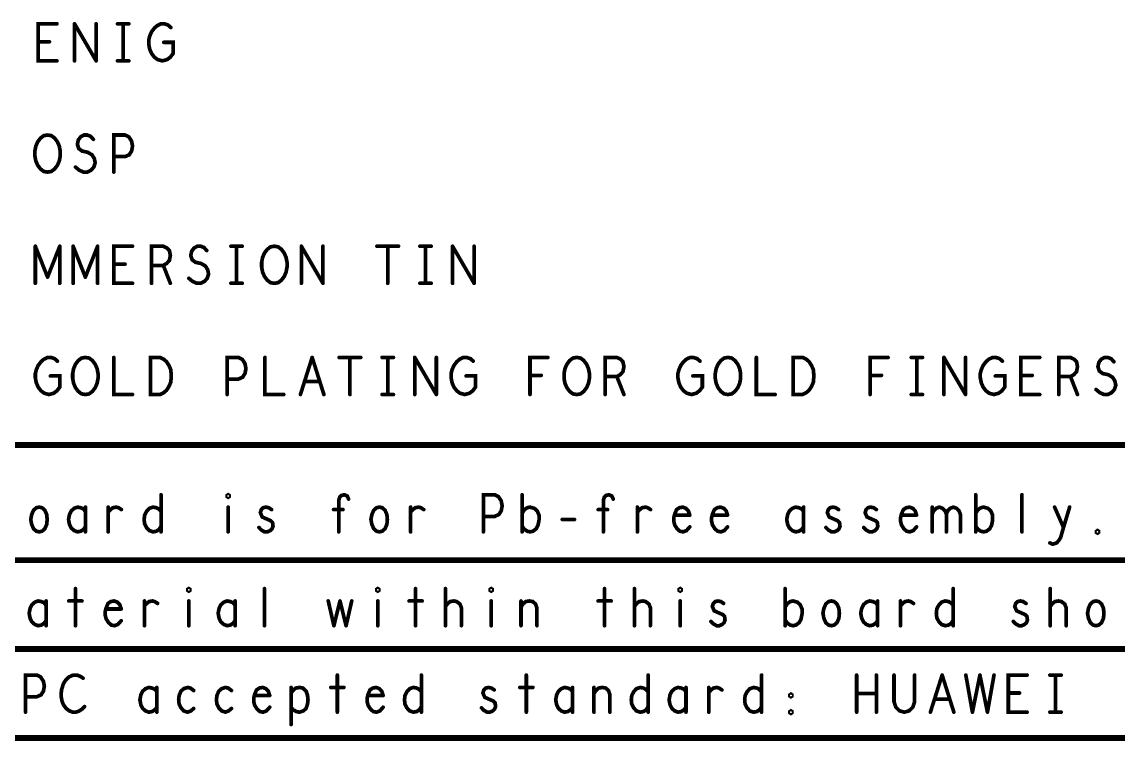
# Model space of a CAD drawing. Header units: millimetres. Extents: x 3362 to 3827, y -139 to 191.
# Drawn here: x 3399.97 to 3437.54, y 9.93 to 34.57 of the extents above; entities that cross this region are included whole.
import ezdxf

# ---------------------------------------------------------------- set-up
doc = ezdxf.new("R2010")
doc.units = ezdxf.units.MM
doc.header["$LTSCALE"] = 23.1
doc.layers.get('0').update_dxf_attribs({"linetype": 'CONTINUOUS'})

# ---------------------------------------------------------------- blocks, each defined once
blk = doc.blocks.new('PAD_R1')
at = {"const_width": 0.5}
blk.add_lwpolyline([(0.25, 0, 1), (-0.25, 0, 1)], format="xyb", close=True, dxfattribs=at)

msp = doc.modelspace()

# ---------------------------------------------------------------- linework, layer by layer
for points, const_width in [([(3401.17, 33.234), (3400.526, 33.234), (3400.526, 34.504), (3401.17, 34.504)], 0.127), ([(3401.773, 33.234), (3401.773, 34.504)], 0.127), ([(3401.773, 34.504), (3402.513, 33.234)], 0.127), ([(3402.513, 33.234), (3402.513, 34.504)], 0.127), ([(3403.246, 34.504), (3403.632, 34.504)], 0.127), ([(3403.439, 34.504), (3403.439, 33.234)], 0.127), ([(3404.831, 33.869), (3405.152, 33.869), (3405.152, 33.488), (3405.056, 33.361), (3404.943, 33.277), (3404.782, 33.234), (3404.621, 33.277), (3404.509, 33.361), (3404.412, 33.488), (3404.348, 33.636), (3404.316, 33.806), (3404.316, 33.954), (3404.348, 34.081), (3404.412, 34.229), (3404.509, 34.356), (3404.605, 34.441), (3404.734, 34.504), (3404.847, 34.504), (3404.975, 34.462), (3405.072, 34.377)], 0.127), ([(3400.912, 33.89), (3400.526, 33.89)], 0.127), ([(3403.246, 33.234), (3403.632, 33.234)], 0.127), ([(3401.805, 29.594), (3401.934, 29.488), (3402.079, 29.424), (3402.207, 29.424), (3402.336, 29.488), (3402.433, 29.594), (3402.481, 29.742), (3402.449, 29.89), (3402.369, 30.017), (3402.224, 30.102), (3402.031, 30.144), (3401.918, 30.229), (3401.87, 30.377), (3401.902, 30.525), (3401.982, 30.631), (3402.095, 30.694), (3402.207, 30.694), (3402.32, 30.652), (3402.417, 30.546)], 0.127), ([(3403.117, 29.424), (3403.117, 30.694), (3403.503, 30.694), (3403.632, 30.631), (3403.728, 30.483), (3403.76, 30.313), (3403.728, 30.144), (3403.648, 30.017), (3403.503, 29.953), (3403.117, 29.953)], 0.127), ([(3400.429, 25.614), (3400.429, 26.884)], 0.127), ([(3400.429, 26.884), (3400.848, 25.826)], 0.127), ([(3400.848, 25.826), (3401.266, 26.884)], 0.127), ([(3401.266, 26.884), (3401.266, 25.614)], 0.127), ([(3401.725, 25.614), (3401.725, 26.884)], 0.127), ([(3401.725, 26.884), (3402.143, 25.826)], 0.127), ([(3402.143, 25.826), (3402.562, 26.884)], 0.127), ([(3402.562, 26.884), (3402.562, 25.614)], 0.127), ([(3403.76, 25.614), (3403.117, 25.614), (3403.117, 26.884), (3403.76, 26.884)], 0.127), ([(3404.412, 25.614), (3404.412, 26.884), (3404.815, 26.884), (3404.943, 26.821), (3405.024, 26.736), (3405.056, 26.567), (3405.024, 26.397), (3404.927, 26.292), (3404.815, 26.228), (3404.412, 26.228)], 0.127), ([(3405.692, 25.784), (3405.82, 25.678), (3405.965, 25.614), (3406.094, 25.614), (3406.222, 25.678), (3406.319, 25.784), (3406.367, 25.932), (3406.335, 26.08), (3406.255, 26.207), (3406.11, 26.292), (3405.917, 26.334), (3405.804, 26.419), (3405.756, 26.567), (3405.788, 26.715), (3405.869, 26.821), (3405.981, 26.884), (3406.094, 26.884), (3406.206, 26.842), (3406.303, 26.736)], 0.127), ([(3407.132, 26.884), (3407.518, 26.884)], 0.127), ([(3407.325, 26.884), (3407.325, 25.614)], 0.127), ([(3409.546, 26.884), (3410.286, 25.614)], 0.127), ([(3409.546, 25.614), (3409.546, 26.884)], 0.127), ([(3410.286, 25.614), (3410.286, 26.884)], 0.127), ([(3412.136, 26.884), (3412.876, 26.884)], 0.127), ([(3412.506, 26.884), (3412.506, 25.614)], 0.127), ([(3413.609, 26.884), (3413.995, 26.884)], 0.127), ([(3413.802, 26.884), (3413.802, 25.614)], 0.127), ([(3414.727, 26.884), (3415.467, 25.614)], 0.127), ([(3414.727, 25.614), (3414.727, 26.884)], 0.127), ([(3415.467, 25.614), (3415.467, 26.884)], 0.127), ([(3403.503, 26.27), (3403.117, 26.27)], 0.127), ([(3404.815, 26.228), (3405.056, 25.614)], 0.127), ([(3407.132, 25.614), (3407.518, 25.614)], 0.127), ([(3413.609, 25.614), (3413.995, 25.614)], 0.127), ([(3400.944, 22.439), (3401.266, 22.439), (3401.266, 22.058), (3401.17, 21.931), (3401.057, 21.847), (3400.896, 21.804), (3400.735, 21.847), (3400.623, 21.931), (3400.526, 22.058), (3400.462, 22.206), (3400.429, 22.376), (3400.429, 22.524), (3400.462, 22.651), (3400.526, 22.799), (3400.623, 22.926), (3400.719, 23.011), (3400.848, 23.074), (3400.96, 23.074), (3401.089, 23.032), (3401.186, 22.947)], 0.127), ([(3403.117, 23.074), (3403.117, 21.804), (3403.76, 21.804)], 0.127), ([(3407.003, 21.804), (3407.003, 23.074), (3407.389, 23.074), (3407.518, 23.011), (3407.614, 22.863), (3407.647, 22.693), (3407.614, 22.524), (3407.534, 22.397), (3407.389, 22.333), (3407.003, 22.333)], 0.127), ([(3408.298, 23.074), (3408.298, 21.804), (3408.942, 21.804)], 0.127), ([(3409.514, 21.804), (3409.916, 23.074)], 0.127), ([(3409.916, 23.074), (3410.318, 21.804)], 0.127), ([(3410.841, 23.074), (3411.581, 23.074)], 0.127), ([(3411.211, 23.074), (3411.211, 21.804)], 0.127), ([(3412.313, 23.074), (3412.699, 23.074)], 0.127), ([(3412.506, 23.074), (3412.506, 21.804)], 0.127), ([(3413.432, 23.074), (3414.172, 21.804)], 0.127), ([(3413.432, 21.804), (3413.432, 23.074)], 0.127), ([(3414.172, 21.804), (3414.172, 23.074)], 0.127), ([(3415.194, 22.439), (3415.516, 22.439), (3415.516, 22.058), (3415.419, 21.931), (3415.306, 21.847), (3415.145, 21.804), (3414.985, 21.847), (3414.872, 21.931), (3414.775, 22.058), (3414.711, 22.206), (3414.679, 22.376), (3414.679, 22.524), (3414.711, 22.651), (3414.775, 22.799), (3414.872, 22.926), (3414.968, 23.011), (3415.097, 23.074), (3415.21, 23.074), (3415.339, 23.032), (3415.435, 22.947)], 0.127), ([(3417.382, 21.804), (3417.382, 23.074), (3417.994, 23.074)], 0.127), ([(3419.957, 21.804), (3419.957, 23.074), (3420.359, 23.074), (3420.488, 23.011), (3420.568, 22.926), (3420.601, 22.757), (3420.568, 22.587), (3420.472, 22.482), (3420.359, 22.418), (3419.957, 22.418)], 0.127), ([(3422.966, 22.439), (3423.288, 22.439), (3423.288, 22.058), (3423.191, 21.931), (3423.079, 21.847), (3422.918, 21.804), (3422.757, 21.847), (3422.644, 21.931), (3422.548, 22.058), (3422.484, 22.206), (3422.451, 22.376), (3422.451, 22.524), (3422.484, 22.651), (3422.548, 22.799), (3422.644, 22.926), (3422.741, 23.011), (3422.87, 23.074), (3422.982, 23.074), (3423.111, 23.032), (3423.207, 22.947)], 0.127), ([(3425.139, 23.074), (3425.139, 21.804), (3425.782, 21.804)], 0.127), ([(3429.041, 21.804), (3429.041, 23.074), (3429.652, 23.074)], 0.127), ([(3430.449, 23.074), (3430.835, 23.074)], 0.127), ([(3430.642, 23.074), (3430.642, 21.804)], 0.127), ([(3431.567, 23.074), (3432.307, 21.804)], 0.127), ([(3431.567, 21.804), (3431.567, 23.074)], 0.127), ([(3432.307, 21.804), (3432.307, 23.074)], 0.127), ([(3433.329, 22.439), (3433.651, 22.439), (3433.651, 22.058), (3433.555, 21.931), (3433.442, 21.847), (3433.281, 21.804), (3433.12, 21.847), (3433.008, 21.931), (3432.911, 22.058), (3432.847, 22.206), (3432.814, 22.376), (3432.814, 22.524), (3432.847, 22.651), (3432.911, 22.799), (3433.008, 22.926), (3433.104, 23.011), (3433.233, 23.074), (3433.345, 23.074), (3433.474, 23.032), (3433.571, 22.947)], 0.127), ([(3434.85, 21.804), (3434.206, 21.804), (3434.206, 23.074), (3434.85, 23.074)], 0.127), ([(3435.502, 21.804), (3435.502, 23.074), (3435.904, 23.074), (3436.033, 23.011), (3436.113, 22.926), (3436.145, 22.757), (3436.113, 22.587), (3436.017, 22.482), (3435.904, 22.418), (3435.502, 22.418)], 0.127), ([(3436.781, 21.974), (3436.91, 21.868), (3437.055, 21.804), (3437.183, 21.804), (3437.312, 21.868), (3437.409, 21.974), (3437.457, 22.122), (3437.425, 22.27), (3437.344, 22.397), (3437.2, 22.482), (3437.006, 22.524), (3436.894, 22.609), (3436.845, 22.757), (3436.878, 22.905), (3436.958, 23.011), (3437.071, 23.074), (3437.183, 23.074), (3437.296, 23.032), (3437.393, 22.926)], 0.127), ([(3410.173, 22.249), (3409.658, 22.249)], 0.127), ([(3417.769, 22.46), (3417.382, 22.46)], 0.127), ([(3420.359, 22.418), (3420.601, 21.804)], 0.127), ([(3429.427, 22.46), (3429.041, 22.46)], 0.127), ([(3434.592, 22.46), (3434.206, 22.46)], 0.127), ([(3435.904, 22.418), (3436.145, 21.804)], 0.127), ([(3412.313, 21.804), (3412.699, 21.804)], 0.127), ([(3430.449, 21.804), (3430.835, 21.804)], 0.127), ([(3387.064, 20.076), (3443.508, 20.076)], 0.203), ([(3404.737, 18.369), (3404.737, 17.099)], 0.127), ([(3410.828, 17.099), (3410.828, 18.179), (3410.86, 18.285), (3410.924, 18.348), (3411.021, 18.369), (3411.118, 18.327), (3411.166, 18.221)], 0.127), ([(3415.784, 17.099), (3415.784, 18.369), (3416.17, 18.369), (3416.299, 18.306), (3416.396, 18.158), (3416.428, 17.988), (3416.396, 17.819), (3416.315, 17.692), (3416.17, 17.628), (3415.784, 17.628)], 0.127), ([(3417.112, 17.099), (3417.112, 18.369)], 0.127), ([(3419.896, 17.099), (3419.896, 18.179), (3419.928, 18.285), (3419.992, 18.348), (3420.089, 18.369), (3420.185, 18.327), (3420.234, 18.221)], 0.127), ([(3432.657, 17.099), (3432.657, 18.369)], 0.127), ([(3434.242, 17.099), (3434.242, 18.369)], 0.127), ([(3402.146, 17.798), (3402.082, 17.882), (3401.985, 17.925), (3401.873, 17.946), (3401.76, 17.904), (3401.664, 17.819), (3401.599, 17.692), (3401.567, 17.523), (3401.599, 17.353), (3401.664, 17.226), (3401.76, 17.142), (3401.873, 17.099), (3401.985, 17.12), (3402.082, 17.184), (3402.146, 17.269)], 0.127), ([(3402.146, 17.099), (3402.146, 17.946)], 0.127), ([(3402.927, 17.777), (3403.007, 17.861), (3403.088, 17.925), (3403.2, 17.946), (3403.281, 17.925), (3403.377, 17.861)], 0.127), ([(3402.927, 17.099), (3402.927, 17.946)], 0.127), ([(3404.737, 17.29), (3404.673, 17.184), (3404.576, 17.12), (3404.463, 17.099), (3404.335, 17.142), (3404.238, 17.247), (3404.174, 17.374), (3404.158, 17.523), (3404.174, 17.671), (3404.238, 17.798), (3404.335, 17.904), (3404.463, 17.946), (3404.576, 17.925), (3404.657, 17.882), (3404.737, 17.798)], 0.127), ([(3407.038, 17.946), (3407.038, 17.099)], 0.127), ([(3408.092, 17.247), (3408.173, 17.163), (3408.285, 17.099), (3408.382, 17.099), (3408.478, 17.142), (3408.543, 17.205), (3408.575, 17.29), (3408.559, 17.417), (3408.494, 17.48), (3408.205, 17.607), (3408.141, 17.755), (3408.173, 17.861), (3408.237, 17.925), (3408.334, 17.946), (3408.43, 17.925), (3408.527, 17.861)], 0.127), ([(3410.973, 17.861), (3410.651, 17.861)], 0.127), ([(3413.29, 17.777), (3413.371, 17.861), (3413.451, 17.925), (3413.564, 17.946), (3413.644, 17.925), (3413.741, 17.861)], 0.127), ([(3413.29, 17.099), (3413.29, 17.946)], 0.127), ([(3417.112, 17.734), (3417.192, 17.861), (3417.289, 17.925), (3417.385, 17.946), (3417.53, 17.904), (3417.627, 17.819), (3417.691, 17.671), (3417.691, 17.501), (3417.659, 17.332), (3417.595, 17.205), (3417.482, 17.12), (3417.385, 17.099), (3417.289, 17.12), (3417.192, 17.184), (3417.112, 17.29)], 0.127), ([(3420.041, 17.861), (3419.719, 17.861)], 0.127), ([(3421.062, 17.777), (3421.143, 17.861), (3421.223, 17.925), (3421.336, 17.946), (3421.416, 17.925), (3421.513, 17.861)], 0.127), ([(3421.062, 17.099), (3421.062, 17.946)], 0.127), ([(3422.857, 17.671), (3422.808, 17.819), (3422.728, 17.904), (3422.615, 17.946), (3422.503, 17.925), (3422.406, 17.861), (3422.342, 17.713), (3422.31, 17.586), (3422.31, 17.459), (3422.342, 17.332), (3422.422, 17.205), (3422.519, 17.12), (3422.631, 17.099), (3422.744, 17.142), (3422.857, 17.269)], 0.127), ([(3422.342, 17.671), (3422.857, 17.671)], 0.127), ([(3424.152, 17.671), (3424.104, 17.819), (3424.023, 17.904), (3423.911, 17.946), (3423.798, 17.925), (3423.701, 17.861), (3423.637, 17.713), (3423.605, 17.586), (3423.605, 17.459), (3423.637, 17.332), (3423.718, 17.205), (3423.814, 17.12), (3423.927, 17.099), (3424.039, 17.142), (3424.152, 17.269)], 0.127), ([(3423.637, 17.671), (3424.152, 17.671)], 0.127), ([(3426.759, 17.798), (3426.695, 17.882), (3426.598, 17.925), (3426.485, 17.946), (3426.373, 17.904), (3426.276, 17.819), (3426.212, 17.692), (3426.18, 17.523), (3426.212, 17.353), (3426.276, 17.226), (3426.373, 17.142), (3426.485, 17.099), (3426.598, 17.12), (3426.695, 17.184), (3426.759, 17.269)], 0.127), ([(3426.759, 17.099), (3426.759, 17.946)], 0.127), ([(3427.523, 17.247), (3427.604, 17.163), (3427.716, 17.099), (3427.813, 17.099), (3427.909, 17.142), (3427.974, 17.205), (3428.006, 17.29), (3427.99, 17.417), (3427.925, 17.48), (3427.636, 17.607), (3427.572, 17.755), (3427.604, 17.861), (3427.668, 17.925), (3427.765, 17.946), (3427.861, 17.925), (3427.958, 17.861)], 0.127), ([(3428.819, 17.247), (3428.899, 17.163), (3429.012, 17.099), (3429.108, 17.099), (3429.205, 17.142), (3429.269, 17.205), (3429.301, 17.29), (3429.285, 17.417), (3429.221, 17.48), (3428.931, 17.607), (3428.867, 17.755), (3428.899, 17.861), (3428.964, 17.925), (3429.06, 17.946), (3429.157, 17.925), (3429.253, 17.861)], 0.127), ([(3430.629, 17.671), (3430.581, 17.819), (3430.5, 17.904), (3430.388, 17.946), (3430.275, 17.925), (3430.178, 17.861), (3430.114, 17.713), (3430.082, 17.586), (3430.082, 17.459), (3430.114, 17.332), (3430.195, 17.205), (3430.291, 17.12), (3430.404, 17.099), (3430.516, 17.142), (3430.629, 17.269)], 0.127), ([(3430.114, 17.671), (3430.629, 17.671)], 0.127), ([(3431.168, 17.713), (3431.217, 17.819), (3431.297, 17.904), (3431.41, 17.946), (3431.522, 17.904), (3431.603, 17.819), (3431.651, 17.713), (3431.651, 17.099)], 0.127), ([(3431.168, 17.099), (3431.168, 17.946)], 0.127), ([(3431.651, 17.713), (3431.699, 17.819), (3431.78, 17.904), (3431.892, 17.946), (3432.005, 17.904), (3432.085, 17.819), (3432.133, 17.692), (3432.133, 17.099)], 0.127), ([(3432.657, 17.734), (3432.737, 17.861), (3432.834, 17.925), (3432.93, 17.946), (3433.075, 17.904), (3433.172, 17.819), (3433.236, 17.671), (3433.236, 17.501), (3433.204, 17.332), (3433.139, 17.205), (3433.027, 17.12), (3432.93, 17.099), (3432.834, 17.12), (3432.737, 17.184), (3432.657, 17.29)], 0.127), ([(3435.199, 16.718), (3435.296, 16.676), (3435.425, 16.718), (3435.505, 16.803), (3435.569, 16.909), (3435.666, 17.247), (3435.875, 17.946)], 0.127), ([(3435.36, 17.946), (3435.666, 17.247)], 0.127), ([(3418.488, 17.523), (3418.906, 17.523)], 0.127), ([(3387.084, 16.129), (3513.593, 16.129)], 0.203), ([(3401.803, 15.154), (3401.803, 13.884)], 0.127), ([(3408.28, 13.884), (3408.28, 15.154)], 0.127), ([(3413.461, 15.154), (3413.461, 13.884)], 0.127), ([(3414.483, 13.884), (3414.483, 15.154)], 0.127), ([(3419.938, 15.154), (3419.938, 13.884)], 0.127), ([(3420.96, 13.884), (3420.96, 15.154)], 0.127), ([(3426.126, 13.884), (3426.126, 15.154)], 0.127), ([(3431.886, 15.154), (3431.886, 13.884)], 0.127), ([(3435.209, 13.884), (3435.209, 15.154)], 0.127), ([(3400.797, 14.583), (3400.732, 14.667), (3400.636, 14.71), (3400.523, 14.731), (3400.411, 14.689), (3400.314, 14.604), (3400.25, 14.477), (3400.218, 14.308), (3400.25, 14.138), (3400.314, 14.011), (3400.411, 13.927), (3400.523, 13.884), (3400.636, 13.905), (3400.732, 13.969), (3400.797, 14.054)], 0.127), ([(3400.797, 13.884), (3400.797, 14.731)], 0.127), ([(3401.577, 14.731), (3402.028, 14.731)], 0.127), ([(3403.372, 14.456), (3403.323, 14.604), (3403.243, 14.689), (3403.13, 14.731), (3403.017, 14.71), (3402.921, 14.646), (3402.857, 14.498), (3402.824, 14.371), (3402.824, 14.244), (3402.857, 14.117), (3402.937, 13.99), (3403.034, 13.905), (3403.146, 13.884), (3403.259, 13.927), (3403.372, 14.054)], 0.127), ([(3404.168, 14.562), (3404.249, 14.646), (3404.329, 14.71), (3404.442, 14.731), (3404.522, 14.71), (3404.619, 14.646)], 0.127), ([(3404.168, 13.884), (3404.168, 14.731)], 0.127), ([(3405.689, 14.731), (3405.689, 13.884)], 0.127), ([(3407.274, 14.583), (3407.209, 14.667), (3407.113, 14.71), (3407, 14.731), (3406.888, 14.689), (3406.791, 14.604), (3406.727, 14.477), (3406.695, 14.308), (3406.727, 14.138), (3406.791, 14.011), (3406.888, 13.927), (3407, 13.884), (3407.113, 13.905), (3407.209, 13.969), (3407.274, 14.054)], 0.127), ([(3407.274, 13.884), (3407.274, 14.731)], 0.127), ([(3410.468, 14.731), (3410.661, 13.884)], 0.127), ([(3410.661, 13.884), (3410.87, 14.731)], 0.127), ([(3410.87, 14.731), (3411.079, 13.884)], 0.127), ([(3411.079, 13.884), (3411.272, 14.731)], 0.127), ([(3412.166, 14.731), (3412.166, 13.884)], 0.127), ([(3413.236, 14.731), (3413.686, 14.731)], 0.127), ([(3414.483, 14.54), (3414.564, 14.646), (3414.644, 14.71), (3414.773, 14.731), (3414.869, 14.71), (3414.982, 14.625), (3415.03, 14.498), (3415.03, 13.884)], 0.127), ([(3416.052, 14.731), (3416.052, 13.884)], 0.127), ([(3417.074, 14.519), (3417.138, 14.625), (3417.235, 14.71), (3417.363, 14.731), (3417.476, 14.71), (3417.573, 14.625), (3417.621, 14.477), (3417.621, 13.884)], 0.127), ([(3417.074, 13.884), (3417.074, 14.731)], 0.127), ([(3419.713, 14.731), (3420.163, 14.731)], 0.127), ([(3420.96, 14.54), (3421.041, 14.646), (3421.121, 14.71), (3421.25, 14.731), (3421.346, 14.71), (3421.459, 14.625), (3421.507, 14.498), (3421.507, 13.884)], 0.127), ([(3422.529, 14.731), (3422.529, 13.884)], 0.127), ([(3423.583, 14.032), (3423.664, 13.948), (3423.776, 13.884), (3423.873, 13.884), (3423.969, 13.927), (3424.033, 13.99), (3424.066, 14.075), (3424.05, 14.202), (3423.985, 14.265), (3423.696, 14.392), (3423.631, 14.54), (3423.664, 14.646), (3423.728, 14.71), (3423.824, 14.731), (3423.921, 14.71), (3424.017, 14.646)], 0.127), ([(3426.126, 14.519), (3426.206, 14.646), (3426.303, 14.71), (3426.399, 14.731), (3426.544, 14.689), (3426.64, 14.604), (3426.705, 14.456), (3426.705, 14.286), (3426.672, 14.117), (3426.608, 13.99), (3426.496, 13.905), (3426.399, 13.884), (3426.303, 13.905), (3426.206, 13.969), (3426.126, 14.075)], 0.127), ([(3429.296, 14.583), (3429.231, 14.667), (3429.135, 14.71), (3429.022, 14.731), (3428.909, 14.689), (3428.813, 14.604), (3428.749, 14.477), (3428.716, 14.308), (3428.749, 14.138), (3428.813, 14.011), (3428.909, 13.927), (3429.022, 13.884), (3429.135, 13.905), (3429.231, 13.969), (3429.296, 14.054)], 0.127), ([(3429.296, 13.884), (3429.296, 14.731)], 0.127), ([(3430.076, 14.562), (3430.157, 14.646), (3430.237, 14.71), (3430.35, 14.731), (3430.43, 14.71), (3430.527, 14.646)], 0.127), ([(3430.076, 13.884), (3430.076, 14.731)], 0.127), ([(3431.886, 14.075), (3431.822, 13.969), (3431.726, 13.905), (3431.613, 13.884), (3431.484, 13.927), (3431.388, 14.032), (3431.323, 14.159), (3431.307, 14.308), (3431.323, 14.456), (3431.388, 14.583), (3431.484, 14.689), (3431.613, 14.731), (3431.726, 14.71), (3431.806, 14.667), (3431.886, 14.583)], 0.127), ([(3433.946, 14.032), (3434.027, 13.948), (3434.139, 13.884), (3434.236, 13.884), (3434.332, 13.927), (3434.397, 13.99), (3434.429, 14.075), (3434.413, 14.202), (3434.348, 14.265), (3434.059, 14.392), (3433.995, 14.54), (3434.027, 14.646), (3434.091, 14.71), (3434.188, 14.731), (3434.284, 14.71), (3434.381, 14.646)], 0.127), ([(3435.209, 14.54), (3435.29, 14.646), (3435.37, 14.71), (3435.499, 14.731), (3435.596, 14.71), (3435.708, 14.625), (3435.757, 14.498), (3435.757, 13.884)], 0.127), ([(3402.857, 14.456), (3403.372, 14.456)], 0.127), ([(3387.084, 13.081), (3513.593, 13.081)], 0.203), ([(3400.094, 10.922), (3400.094, 12.192), (3400.481, 12.192), (3400.609, 12.128), (3400.706, 11.98), (3400.738, 11.811), (3400.706, 11.641), (3400.625, 11.514), (3400.481, 11.451), (3400.094, 11.451)], 0.127), ([(3402.065, 12.086), (3401.969, 12.149), (3401.856, 12.192), (3401.728, 12.192), (3401.583, 12.128), (3401.47, 12.022), (3401.39, 11.895), (3401.326, 11.684), (3401.31, 11.493), (3401.342, 11.303), (3401.39, 11.176), (3401.486, 11.049), (3401.599, 10.964), (3401.712, 10.922), (3401.824, 10.922), (3401.937, 10.964), (3402.033, 11.028), (3402.114, 11.112)], 0.127), ([(3410.779, 12.192), (3410.779, 10.922)], 0.127), ([(3413.66, 12.192), (3413.66, 10.922)], 0.127), ([(3417.256, 12.192), (3417.256, 10.922)], 0.127), ([(3421.432, 12.192), (3421.432, 10.922)], 0.127), ([(3425.318, 12.192), (3425.318, 10.922)], 0.127), ([(3428.577, 10.922), (3428.577, 12.192)], 0.127), ([(3429.253, 12.192), (3429.253, 10.922)], 0.127), ([(3429.857, 12.192), (3429.857, 11.282), (3429.921, 11.091), (3430.05, 10.964), (3430.21, 10.922), (3430.371, 10.964), (3430.5, 11.091), (3430.564, 11.282), (3430.564, 12.192)], 0.127), ([(3431.104, 10.922), (3431.506, 12.192)], 0.127), ([(3431.506, 12.192), (3431.908, 10.922)], 0.127), ([(3432.319, 12.192), (3432.544, 10.922)], 0.127), ([(3432.544, 10.922), (3432.801, 12.192)], 0.127), ([(3432.801, 12.192), (3433.059, 10.922)], 0.127), ([(3433.059, 10.922), (3433.284, 12.192)], 0.127), ([(3434.418, 10.922), (3433.775, 10.922), (3433.775, 12.192), (3434.418, 12.192)], 0.127), ([(3435.199, 12.192), (3435.585, 12.192)], 0.127), ([(3435.392, 12.192), (3435.392, 10.922)], 0.127), ([(3404.592, 11.62), (3404.528, 11.705), (3404.431, 11.747), (3404.318, 11.768), (3404.206, 11.726), (3404.109, 11.641), (3404.045, 11.514), (3404.013, 11.345), (3404.045, 11.176), (3404.109, 11.049), (3404.206, 10.964), (3404.318, 10.922), (3404.431, 10.943), (3404.528, 11.006), (3404.592, 11.091)], 0.127), ([(3404.592, 10.922), (3404.592, 11.768)], 0.127), ([(3405.855, 11.663), (3405.743, 11.747), (3405.646, 11.768), (3405.517, 11.726), (3405.421, 11.641), (3405.357, 11.493), (3405.341, 11.345), (3405.357, 11.197), (3405.421, 11.07), (3405.517, 10.964), (3405.646, 10.922), (3405.759, 10.964), (3405.855, 11.049)], 0.127), ([(3407.151, 11.663), (3407.038, 11.747), (3406.942, 11.768), (3406.813, 11.726), (3406.716, 11.641), (3406.652, 11.493), (3406.636, 11.345), (3406.652, 11.197), (3406.716, 11.07), (3406.813, 10.964), (3406.942, 10.922), (3407.054, 10.964), (3407.151, 11.049)], 0.127), ([(3408.462, 11.493), (3408.414, 11.641), (3408.333, 11.726), (3408.221, 11.768), (3408.108, 11.747), (3408.012, 11.684), (3407.947, 11.536), (3407.915, 11.409), (3407.915, 11.282), (3407.947, 11.155), (3408.028, 11.028), (3408.124, 10.943), (3408.237, 10.922), (3408.349, 10.964), (3408.462, 11.091)], 0.127), ([(3409.195, 11.578), (3409.275, 11.684), (3409.355, 11.747), (3409.484, 11.768), (3409.597, 11.747), (3409.709, 11.641), (3409.758, 11.493), (3409.774, 11.345), (3409.758, 11.197), (3409.709, 11.049), (3409.613, 10.964), (3409.484, 10.922), (3409.372, 10.943), (3409.259, 11.006), (3409.195, 11.091)], 0.127), ([(3409.195, 10.498), (3409.195, 11.768)], 0.127), ([(3410.554, 11.768), (3411.005, 11.768)], 0.127), ([(3412.348, 11.493), (3412.3, 11.641), (3412.22, 11.726), (3412.107, 11.768), (3411.994, 11.747), (3411.898, 11.684), (3411.834, 11.536), (3411.801, 11.409), (3411.801, 11.282), (3411.834, 11.155), (3411.914, 11.028), (3412.011, 10.943), (3412.123, 10.922), (3412.236, 10.964), (3412.348, 11.091)], 0.127), ([(3413.66, 11.112), (3413.596, 11.006), (3413.499, 10.943), (3413.386, 10.922), (3413.258, 10.964), (3413.161, 11.07), (3413.097, 11.197), (3413.081, 11.345), (3413.097, 11.493), (3413.161, 11.62), (3413.258, 11.726), (3413.386, 11.768), (3413.499, 11.747), (3413.579, 11.705), (3413.66, 11.62)], 0.127), ([(3415.72, 11.07), (3415.8, 10.985), (3415.913, 10.922), (3416.009, 10.922), (3416.106, 10.964), (3416.17, 11.028), (3416.202, 11.112), (3416.186, 11.239), (3416.122, 11.303), (3415.832, 11.43), (3415.768, 11.578), (3415.8, 11.684), (3415.865, 11.747), (3415.961, 11.768), (3416.058, 11.747), (3416.154, 11.684)], 0.127), ([(3417.031, 11.768), (3417.482, 11.768)], 0.127), ([(3418.841, 11.62), (3418.777, 11.705), (3418.681, 11.747), (3418.568, 11.768), (3418.455, 11.726), (3418.359, 11.641), (3418.295, 11.514), (3418.262, 11.345), (3418.295, 11.176), (3418.359, 11.049), (3418.455, 10.964), (3418.568, 10.922), (3418.681, 10.943), (3418.777, 11.006), (3418.841, 11.091)], 0.127), ([(3418.841, 10.922), (3418.841, 11.768)], 0.127), ([(3419.574, 11.557), (3419.638, 11.663), (3419.735, 11.747), (3419.863, 11.768), (3419.976, 11.747), (3420.073, 11.663), (3420.121, 11.514), (3420.121, 10.922)], 0.127), ([(3419.574, 10.922), (3419.574, 11.768)], 0.127), ([(3421.432, 11.112), (3421.368, 11.006), (3421.271, 10.943), (3421.159, 10.922), (3421.03, 10.964), (3420.934, 11.07), (3420.869, 11.197), (3420.853, 11.345), (3420.869, 11.493), (3420.934, 11.62), (3421.03, 11.726), (3421.159, 11.768), (3421.271, 11.747), (3421.352, 11.705), (3421.432, 11.62)], 0.127), ([(3422.728, 11.62), (3422.663, 11.705), (3422.567, 11.747), (3422.454, 11.768), (3422.342, 11.726), (3422.245, 11.641), (3422.181, 11.514), (3422.149, 11.345), (3422.181, 11.176), (3422.245, 11.049), (3422.342, 10.964), (3422.454, 10.922), (3422.567, 10.943), (3422.663, 11.006), (3422.728, 11.091)], 0.127), ([(3422.728, 10.922), (3422.728, 11.768)], 0.127), ([(3423.508, 11.599), (3423.589, 11.684), (3423.669, 11.747), (3423.782, 11.768), (3423.862, 11.747), (3423.959, 11.684)], 0.127), ([(3423.508, 10.922), (3423.508, 11.768)], 0.127), ([(3425.318, 11.112), (3425.254, 11.006), (3425.158, 10.943), (3425.045, 10.922), (3424.916, 10.964), (3424.82, 11.07), (3424.755, 11.197), (3424.739, 11.345), (3424.755, 11.493), (3424.82, 11.62), (3424.916, 11.726), (3425.045, 11.768), (3425.158, 11.747), (3425.238, 11.705), (3425.318, 11.62)], 0.127), ([(3407.947, 11.493), (3408.462, 11.493)], 0.127), ([(3411.834, 11.493), (3412.348, 11.493)], 0.127), ([(3429.253, 11.557), (3428.577, 11.557)], 0.127), ([(3431.763, 11.366), (3431.249, 11.366)], 0.127), ([(3434.161, 11.578), (3433.775, 11.578)], 0.127), ([(3435.199, 10.922), (3435.585, 10.922)], 0.127), ([(3387.084, 10.033), (3513.593, 10.033)], 0.203)]:
    msp.add_lwpolyline(points, dxfattribs=dict(const_width=const_width))
at = {"const_width": 0.127}
for points in [[(3400.848, 29.424), (3400.719, 29.445), (3400.607, 29.53), (3400.51, 29.657), (3400.446, 29.805), (3400.413, 29.975), (3400.413, 30.144), (3400.446, 30.313), (3400.51, 30.461), (3400.607, 30.588), (3400.719, 30.673), (3400.848, 30.694), (3400.977, 30.673), (3401.089, 30.588), (3401.186, 30.461), (3401.25, 30.313), (3401.282, 30.144), (3401.282, 29.975), (3401.25, 29.805), (3401.186, 29.657), (3401.089, 29.53), (3400.977, 29.445)], [(3408.62, 25.614), (3408.491, 25.635), (3408.379, 25.72), (3408.282, 25.847), (3408.218, 25.995), (3408.186, 26.165), (3408.186, 26.334), (3408.218, 26.503), (3408.282, 26.651), (3408.379, 26.778), (3408.491, 26.863), (3408.62, 26.884), (3408.749, 26.863), (3408.862, 26.778), (3408.958, 26.651), (3409.022, 26.503), (3409.055, 26.334), (3409.055, 26.165), (3409.022, 25.995), (3408.958, 25.847), (3408.862, 25.72), (3408.749, 25.635)], [(3402.143, 21.804), (3402.014, 21.825), (3401.902, 21.91), (3401.805, 22.037), (3401.741, 22.185), (3401.709, 22.355), (3401.709, 22.524), (3401.741, 22.693), (3401.805, 22.841), (3401.902, 22.968), (3402.014, 23.053), (3402.143, 23.074), (3402.272, 23.053), (3402.385, 22.968), (3402.481, 22.841), (3402.545, 22.693), (3402.578, 22.524), (3402.578, 22.355), (3402.545, 22.185), (3402.481, 22.037), (3402.385, 21.91), (3402.272, 21.825)], [(3404.38, 21.804), (3404.38, 23.074), (3404.702, 23.074), (3404.831, 23.011), (3404.927, 22.926), (3405.008, 22.799), (3405.072, 22.651), (3405.088, 22.439), (3405.072, 22.228), (3405.008, 22.079), (3404.927, 21.952), (3404.831, 21.868), (3404.702, 21.804)], [(3418.983, 21.804), (3418.855, 21.825), (3418.742, 21.91), (3418.646, 22.037), (3418.581, 22.185), (3418.549, 22.355), (3418.549, 22.524), (3418.581, 22.693), (3418.646, 22.841), (3418.742, 22.968), (3418.855, 23.053), (3418.983, 23.074), (3419.112, 23.053), (3419.225, 22.968), (3419.321, 22.841), (3419.385, 22.693), (3419.418, 22.524), (3419.418, 22.355), (3419.385, 22.185), (3419.321, 22.037), (3419.225, 21.91), (3419.112, 21.825)], [(3424.165, 21.804), (3424.036, 21.825), (3423.924, 21.91), (3423.827, 22.037), (3423.763, 22.185), (3423.731, 22.355), (3423.731, 22.524), (3423.763, 22.693), (3423.827, 22.841), (3423.924, 22.968), (3424.036, 23.053), (3424.165, 23.074), (3424.294, 23.053), (3424.406, 22.968), (3424.503, 22.841), (3424.567, 22.693), (3424.599, 22.524), (3424.599, 22.355), (3424.567, 22.185), (3424.503, 22.037), (3424.406, 21.91), (3424.294, 21.825)], [(3426.402, 21.804), (3426.402, 23.074), (3426.724, 23.074), (3426.852, 23.011), (3426.949, 22.926), (3427.029, 22.799), (3427.094, 22.651), (3427.11, 22.439), (3427.094, 22.228), (3427.029, 22.079), (3426.949, 21.952), (3426.852, 21.868), (3426.724, 21.804)], [(3407.038, 18.285), (3407.006, 18.306), (3407.006, 18.348), (3407.038, 18.369), (3407.071, 18.348), (3407.071, 18.306)], [(3400.561, 17.099), (3400.465, 17.12), (3400.368, 17.205), (3400.304, 17.353), (3400.272, 17.523), (3400.304, 17.692), (3400.368, 17.84), (3400.465, 17.925), (3400.561, 17.946), (3400.658, 17.925), (3400.754, 17.84), (3400.819, 17.692), (3400.835, 17.523), (3400.819, 17.353), (3400.754, 17.205), (3400.658, 17.12)], [(3412.22, 17.099), (3412.123, 17.12), (3412.027, 17.205), (3411.963, 17.353), (3411.93, 17.523), (3411.963, 17.692), (3412.027, 17.84), (3412.123, 17.925), (3412.22, 17.946), (3412.316, 17.925), (3412.413, 17.84), (3412.477, 17.692), (3412.493, 17.523), (3412.477, 17.353), (3412.413, 17.205), (3412.316, 17.12)], [(3436.832, 17.057), (3436.8, 17.078), (3436.8, 17.12), (3436.832, 17.142), (3436.865, 17.12), (3436.865, 17.078)], [(3405.689, 15.07), (3405.657, 15.091), (3405.657, 15.133), (3405.689, 15.154), (3405.721, 15.133), (3405.721, 15.091)], [(3412.166, 15.07), (3412.134, 15.091), (3412.134, 15.133), (3412.166, 15.154), (3412.198, 15.133), (3412.198, 15.091)], [(3416.052, 15.07), (3416.02, 15.091), (3416.02, 15.133), (3416.052, 15.154), (3416.084, 15.133), (3416.084, 15.091)], [(3422.529, 15.07), (3422.497, 15.091), (3422.497, 15.133), (3422.529, 15.154), (3422.561, 15.133), (3422.561, 15.091)], [(3427.711, 13.884), (3427.614, 13.905), (3427.518, 13.99), (3427.453, 14.138), (3427.421, 14.308), (3427.453, 14.477), (3427.518, 14.625), (3427.614, 14.71), (3427.711, 14.731), (3427.807, 14.71), (3427.904, 14.625), (3427.968, 14.477), (3427.984, 14.308), (3427.968, 14.138), (3427.904, 13.99), (3427.807, 13.905)], [(3436.778, 13.884), (3436.682, 13.905), (3436.585, 13.99), (3436.521, 14.138), (3436.489, 14.308), (3436.521, 14.477), (3436.585, 14.625), (3436.682, 14.71), (3436.778, 14.731), (3436.875, 14.71), (3436.971, 14.625), (3437.036, 14.477), (3437.052, 14.308), (3437.036, 14.138), (3436.971, 13.99), (3436.875, 13.905)], [(3426.324, 11.451), (3426.292, 11.472), (3426.292, 11.514), (3426.324, 11.536), (3426.357, 11.514), (3426.357, 11.472)], [(3426.324, 10.879), (3426.292, 10.901), (3426.292, 10.943), (3426.324, 10.964), (3426.357, 10.943), (3426.357, 10.901)]]:
    msp.add_lwpolyline(points, close=True, dxfattribs=at)

# ---------------------------------------------------------------- block references
at = {"xscale": 0.127, "yscale": 0.127}
for p in [(3401.17, 34.504), (3401.773, 34.504), (3401.773, 34.504), (3402.513, 34.504), (3403.246, 34.504), (3403.439, 34.504), (3403.632, 34.504), (3405.072, 34.377), (3400.526, 33.89), (3400.912, 33.89), (3404.831, 33.869), (3401.17, 33.234), (3401.773, 33.234), (3402.513, 33.234), (3402.513, 33.234), (3403.246, 33.234), (3403.439, 33.234), (3403.632, 33.234), (3402.417, 30.546), (3403.117, 29.953), (3401.805, 29.594), (3403.117, 29.424), (3400.429, 26.884), (3400.429, 26.884), (3401.266, 26.884), (3401.266, 26.884), (3401.725, 26.884), (3401.725, 26.884), (3402.562, 26.884), (3402.562, 26.884), (3403.76, 26.884), (3406.303, 26.736), (3407.132, 26.884), (3407.325, 26.884), (3407.518, 26.884), (3409.546, 26.884), (3409.546, 26.884), (3410.286, 26.884), (3412.136, 26.884), (3412.506, 26.884), (3412.876, 26.884), (3413.609, 26.884), (3413.802, 26.884), (3413.995, 26.884), (3414.727, 26.884), (3414.727, 26.884), (3415.467, 26.884), (3403.117, 26.27), (3403.503, 26.27), (3404.412, 26.228), (3404.815, 26.228), (3400.429, 25.614), (3400.848, 25.826), (3400.848, 25.826), (3401.266, 25.614), (3401.725, 25.614), (3402.143, 25.826), (3402.143, 25.826), (3402.562, 25.614), (3403.76, 25.614), (3404.412, 25.614), (3405.056, 25.614), (3405.692, 25.784), (3407.132, 25.614), (3407.325, 25.614), (3407.518, 25.614), (3409.546, 25.614), (3410.286, 25.614), (3410.286, 25.614), (3412.506, 25.614), (3413.609, 25.614), (3413.802, 25.614), (3413.995, 25.614), (3414.727, 25.614), (3415.467, 25.614), (3415.467, 25.614), (3401.186, 22.947), (3403.117, 23.074), (3408.298, 23.074), (3409.916, 23.074), (3409.916, 23.074), (3410.841, 23.074), (3411.211, 23.074), (3411.581, 23.074), (3412.313, 23.074), (3412.506, 23.074), (3412.699, 23.074), (3413.432, 23.074), (3413.432, 23.074), (3414.172, 23.074), (3415.435, 22.947), (3417.994, 23.074), (3423.207, 22.947), (3425.139, 23.074), (3429.652, 23.074), (3430.449, 23.074), (3430.642, 23.074), (3430.835, 23.074), (3431.567, 23.074), (3431.567, 23.074), (3432.307, 23.074), (3433.571, 22.947), (3434.85, 23.074), (3437.393, 22.926), (3400.944, 22.439), (3407.003, 22.333), (3409.658, 22.249), (3410.173, 22.249), (3415.194, 22.439), (3417.382, 22.46), (3417.769, 22.46), (3419.957, 22.418), (3420.359, 22.418), (3422.966, 22.439), (3429.041, 22.46), (3429.427, 22.46), (3433.329, 22.439), (3434.206, 22.46), (3434.592, 22.46), (3435.502, 22.418), (3435.904, 22.418), (3403.76, 21.804), (3407.003, 21.804), (3408.942, 21.804), (3409.514, 21.804), (3410.318, 21.804), (3411.211, 21.804), (3412.313, 21.804), (3412.506, 21.804), (3412.699, 21.804), (3413.432, 21.804), (3414.172, 21.804), (3414.172, 21.804), (3417.382, 21.804), (3419.957, 21.804), (3420.601, 21.804), (3425.782, 21.804), (3429.041, 21.804), (3430.449, 21.804), (3430.642, 21.804), (3430.835, 21.804), (3431.567, 21.804), (3432.307, 21.804), (3432.307, 21.804), (3434.85, 21.804), (3435.502, 21.804), (3436.145, 21.804), (3436.781, 21.974), (3404.737, 18.369), (3417.112, 18.369), (3432.657, 18.369), (3434.242, 18.369), (3411.166, 18.221), (3420.234, 18.221), (3402.146, 17.946), (3402.146, 17.798), (3402.927, 17.946), (3402.927, 17.777), (3403.377, 17.861), (3404.737, 17.798), (3407.038, 17.946), (3408.527, 17.861), (3410.651, 17.861), (3410.973, 17.861), (3413.29, 17.946), (3413.29, 17.777), (3413.741, 17.861), (3415.784, 17.628), (3417.112, 17.734), (3419.719, 17.861), (3420.041, 17.861), (3421.062, 17.946), (3421.062, 17.777), (3421.513, 17.861), (3422.342, 17.671), (3422.857, 17.671), (3422.857, 17.671), (3423.637, 17.671), (3424.152, 17.671), (3424.152, 17.671), (3426.759, 17.946), (3426.759, 17.798), (3427.958, 17.861), (3429.253, 17.861), (3430.114, 17.671), (3430.629, 17.671), (3430.629, 17.671), (3431.168, 17.946), (3431.168, 17.713), (3431.651, 17.713), (3432.657, 17.734), (3435.36, 17.946), (3435.875, 17.946), (3402.146, 17.269), (3404.737, 17.29), (3408.092, 17.247), (3417.112, 17.29), (3418.488, 17.523), (3418.906, 17.523), (3422.857, 17.269), (3424.152, 17.269), (3426.759, 17.269), (3427.523, 17.247), (3428.819, 17.247), (3430.629, 17.269), (3432.657, 17.29), (3435.666, 17.247), (3402.146, 17.099), (3402.927, 17.099), (3404.737, 17.099), (3407.038, 17.099), (3410.828, 17.099), (3413.29, 17.099), (3415.784, 17.099), (3417.112, 17.099), (3419.896, 17.099), (3421.062, 17.099), (3426.759, 17.099), (3431.168, 17.099), (3431.651, 17.099), (3432.133, 17.099), (3432.657, 17.099), (3434.242, 17.099), (3435.199, 16.718), (3401.803, 15.154), (3408.28, 15.154), (3413.461, 15.154), (3414.483, 15.154), (3419.938, 15.154), (3420.96, 15.154), (3426.126, 15.154), (3431.886, 15.154), (3435.209, 15.154), (3400.797, 14.731), (3401.577, 14.731), (3402.028, 14.731), (3404.168, 14.731), (3404.619, 14.646), (3405.689, 14.731), (3407.274, 14.731), (3410.468, 14.731), (3410.87, 14.731), (3410.87, 14.731), (3411.272, 14.731), (3412.166, 14.731), (3413.236, 14.731), (3413.686, 14.731), (3416.052, 14.731), (3417.074, 14.731), (3419.713, 14.731), (3420.163, 14.731), (3422.529, 14.731), (3424.017, 14.646), (3429.296, 14.731), (3430.076, 14.731), (3430.527, 14.646), (3434.381, 14.646), (3400.797, 14.583), (3402.857, 14.456), (3403.372, 14.456), (3403.372, 14.456), (3404.168, 14.562), (3407.274, 14.583), (3414.483, 14.54), (3417.074, 14.519), (3420.96, 14.54), (3426.126, 14.519), (3429.296, 14.583), (3430.076, 14.562), (3431.886, 14.583), (3435.209, 14.54), (3400.797, 14.054), (3400.797, 13.884), (3401.803, 13.884), (3403.372, 14.054), (3404.168, 13.884), (3405.689, 13.884), (3407.274, 14.054), (3407.274, 13.884), (3408.28, 13.884), (3410.661, 13.884), (3410.661, 13.884), (3411.079, 13.884), (3411.079, 13.884), (3412.166, 13.884), (3413.461, 13.884), (3414.483, 13.884), (3415.03, 13.884), (3416.052, 13.884), (3417.074, 13.884), (3417.621, 13.884), (3419.938, 13.884), (3420.96, 13.884), (3421.507, 13.884), (3422.529, 13.884), (3423.583, 14.032), (3426.126, 14.075), (3426.126, 13.884), (3429.296, 14.054), (3429.296, 13.884), (3430.076, 13.884), (3431.886, 14.075), (3431.886, 13.884), (3433.946, 14.032), (3435.209, 13.884), (3435.757, 13.884), (3402.065, 12.086), (3410.779, 12.192), (3413.66, 12.192), (3417.256, 12.192), (3421.432, 12.192), (3425.318, 12.192), (3428.577, 12.192), (3429.253, 12.192), (3429.857, 12.192), (3430.564, 12.192), (3431.506, 12.192), (3431.506, 12.192), (3432.319, 12.192), (3432.801, 12.192), (3432.801, 12.192), (3433.284, 12.192), (3434.418, 12.192), (3435.199, 12.192), (3435.392, 12.192), (3435.585, 12.192), (3404.592, 11.768), (3404.592, 11.62), (3405.855, 11.663), (3407.151, 11.663), (3409.195, 11.768), (3410.554, 11.768), (3411.005, 11.768), (3413.66, 11.62), (3416.154, 11.684), (3417.031, 11.768), (3417.482, 11.768), (3418.841, 11.768), (3418.841, 11.62), (3419.574, 11.768), (3421.432, 11.62), (3422.728, 11.768), (3422.728, 11.62), (3423.508, 11.768), (3423.508, 11.599), (3423.959, 11.684), (3425.318, 11.62), (3400.094, 11.451), (3407.947, 11.493), (3408.462, 11.493), (3408.462, 11.493), (3409.195, 11.578), (3411.834, 11.493), (3412.348, 11.493), (3412.348, 11.493), (3419.574, 11.557), (3428.577, 11.557), (3429.253, 11.557), (3431.249, 11.366), (3431.763, 11.366), (3433.775, 11.578), (3434.161, 11.578), (3400.094, 10.922), (3402.114, 11.112), (3404.592, 11.091), (3404.592, 10.922), (3405.855, 11.049), (3407.151, 11.049), (3408.462, 11.091), (3409.195, 11.091), (3410.779, 10.922), (3412.348, 11.091), (3413.66, 11.112), (3413.66, 10.922), (3415.72, 11.07), (3417.256, 10.922), (3418.841, 11.091), (3418.841, 10.922), (3419.574, 10.922), (3420.121, 10.922), (3421.432, 11.112), (3421.432, 10.922), (3422.728, 11.091), (3422.728, 10.922), (3423.508, 10.922), (3425.318, 11.112), (3425.318, 10.922), (3428.577, 10.922), (3429.253, 10.922), (3431.104, 10.922), (3431.908, 10.922), (3432.544, 10.922), (3432.544, 10.922), (3433.059, 10.922), (3433.059, 10.922), (3434.418, 10.922), (3435.199, 10.922), (3435.392, 10.922), (3435.585, 10.922), (3409.195, 10.498)]:
    msp.add_blockref('PAD_R1', p, dxfattribs=at)

doc.saveas('drawing.dxf')
